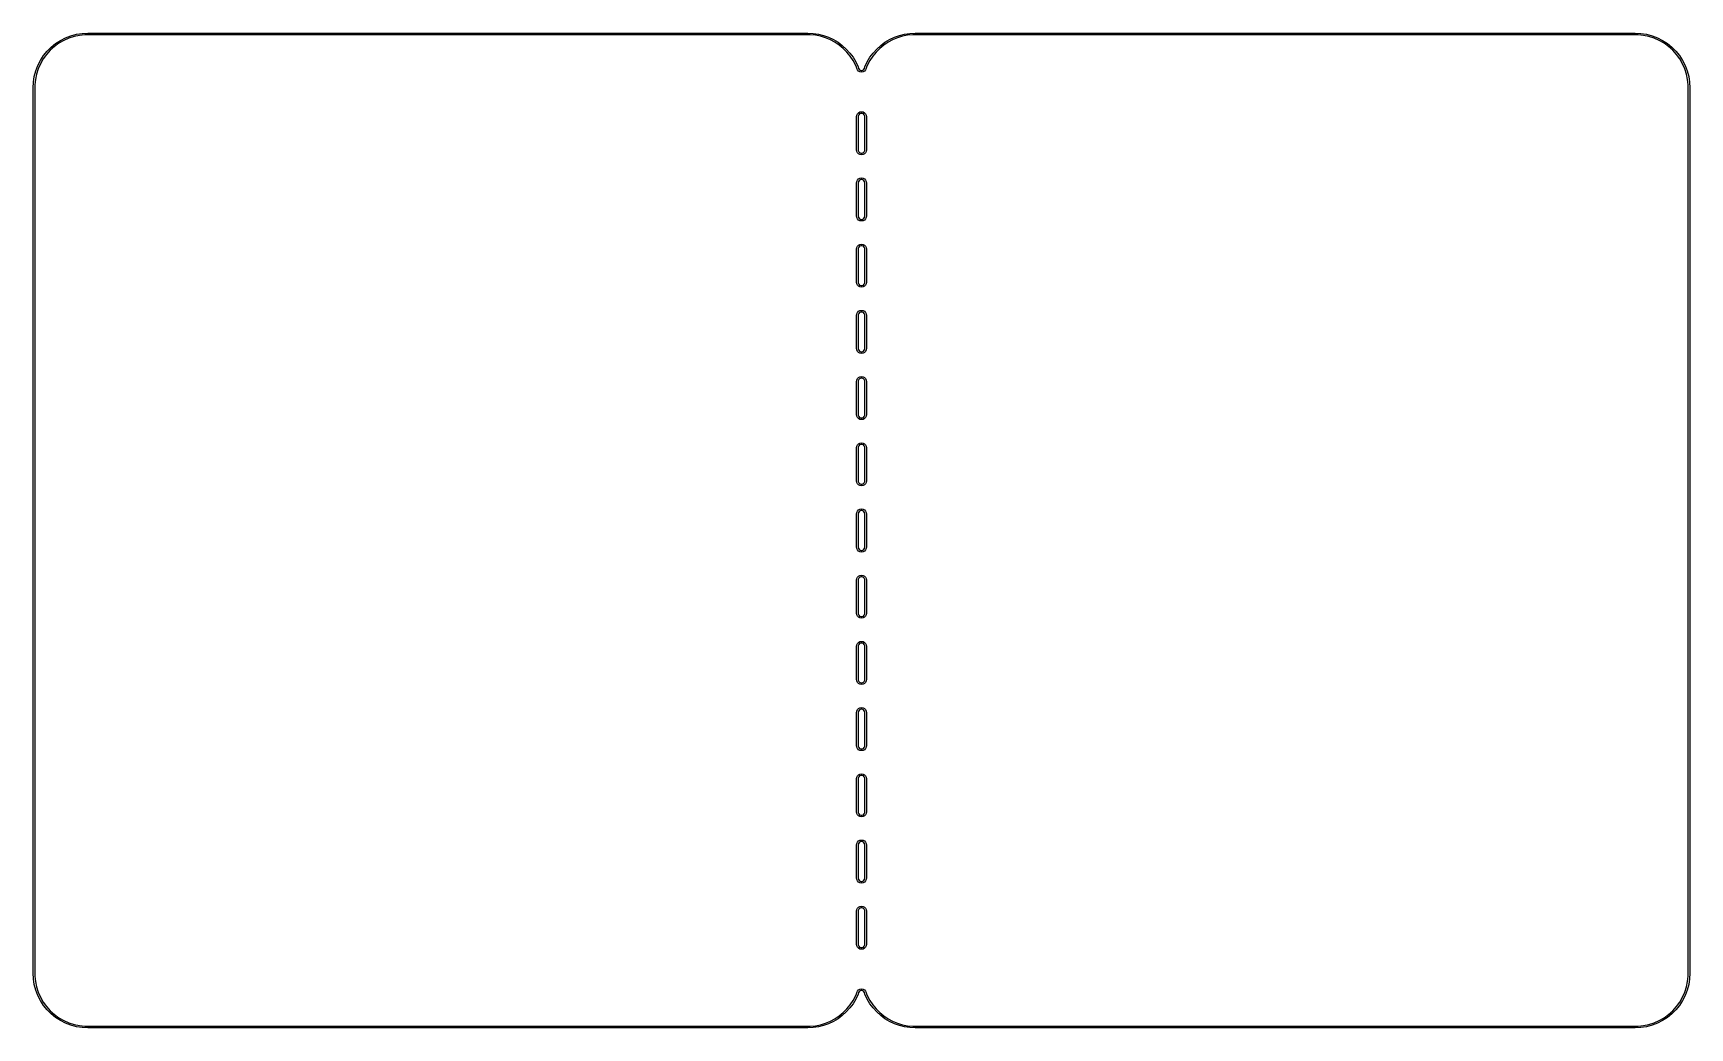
# Model space of a CAD drawing. Extents: x 2.6 to 6.54, y -4.27 to -1.91.
import ezdxf

# ---------------------------------------------------------------- set-up
doc = ezdxf.new("R2010")
doc.units = 0
doc.header["$MEASUREMENT"] = 0
doc.layers.add('BLACK', color=7, linetype='CONTINUOUS')

msp = doc.modelspace()

# ---------------------------------------------------------------- linework, layer by layer
at = {"layer": 'BLACK', "linetype": 'CONTINUOUS'}
for p, q in [((2.65001, -1.93229), (2.66142, -1.92489)), ((2.6691, -1.92499), (2.65767, -1.9316)), ((2.66142, -1.92489), (2.67353, -1.91871)), ((2.68117, -1.91962), (2.6691, -1.92499)), ((2.67353, -1.91871), (2.68623, -1.91384)), ((2.69373, -1.91554), (2.68117, -1.91962)), ((2.68623, -1.91384), (2.69937, -1.91032)), ((2.70664, -1.9128), (2.69373, -1.91554)), ((2.69937, -1.91032), (2.7128, -1.90819)), ((2.71978, -1.91142), (2.70664, -1.9128)), ((2.7128, -1.90819), (2.72638, -1.90748)), ((2.72638, -1.91142), (2.71978, -1.91142)), ((2.72638, -1.90748), (4.43898, -1.90748)), ((4.43898, -1.91142), (2.72638, -1.91142)), ((4.43898, -1.90748), (4.45169, -1.9081)), ((4.44515, -1.91142), (4.43898, -1.91142)), ((4.45745, -1.91263), (4.44515, -1.91142)), ((4.45169, -1.9081), (4.46428, -1.90997)), ((4.46957, -1.91503), (4.45745, -1.91263)), ((4.46428, -1.90997), (4.47663, -1.91305)), ((4.4814, -1.91861), (4.46957, -1.91503)), ((4.47663, -1.91305), (4.48861, -1.91734)), ((4.49282, -1.92333), (4.4814, -1.91861)), ((4.48861, -1.91734), (4.50012, -1.92277)), ((4.50372, -1.92915), (4.49282, -1.92333)), ((4.50012, -1.92277), (4.51104, -1.9293)), ((4.514, -1.936), (4.50372, -1.92915)), ((4.51104, -1.9293), (4.52127, -1.93687)), ((4.61258, -1.93687), (4.62281, -1.9293)), ((4.63014, -1.92915), (4.61986, -1.936)), ((4.62281, -1.9293), (4.63374, -1.92277)), ((4.64104, -1.92333), (4.63014, -1.92915)), ((4.63374, -1.92277), (4.64525, -1.91734)), ((4.65246, -1.91861), (4.64104, -1.92333)), ((4.64525, -1.91734), (4.65723, -1.91305)), ((4.66429, -1.91503), (4.65246, -1.91861)), ((4.65723, -1.91305), (4.66958, -1.90997)), ((4.67641, -1.91263), (4.66429, -1.91503)), ((4.66958, -1.90997), (4.68217, -1.9081)), ((4.6887, -1.91142), (4.67641, -1.91263)), ((4.68217, -1.9081), (4.69488, -1.90748)), ((4.69488, -1.91142), (4.6887, -1.91142)), ((4.69488, -1.90748), (6.40748, -1.90748)), ((6.40748, -1.91142), (4.69488, -1.91142)), ((6.40748, -1.90748), (6.42106, -1.90819)), ((6.41408, -1.91142), (6.40748, -1.91142)), ((6.42722, -1.9128), (6.41408, -1.91142)), ((6.42106, -1.90819), (6.43449, -1.91032)), ((6.44013, -1.91554), (6.42722, -1.9128)), ((6.43449, -1.91032), (6.44763, -1.91384)), ((6.45269, -1.91962), (6.44013, -1.91554)), ((6.44763, -1.91384), (6.46032, -1.91871)), ((6.46475, -1.92499), (6.45269, -1.91962)), ((6.46032, -1.91871), (6.47244, -1.92489)), ((6.47619, -1.9316), (6.46475, -1.92499)), ((6.47244, -1.92489), (6.48385, -1.93229)), ((2.61386, -1.97244), (2.62127, -1.96104)), ((2.62057, -1.96869), (2.61397, -1.98013)), ((2.62834, -1.95801), (2.62057, -1.96869)), ((2.62127, -1.96104), (2.62983, -1.95047)), ((2.63717, -1.94819), (2.62834, -1.95801)), ((2.62983, -1.95047), (2.63944, -1.94085)), ((2.64698, -1.93936), (2.63717, -1.94819)), ((2.63944, -1.94085), (2.65001, -1.93229)), ((2.65767, -1.9316), (2.64698, -1.93936)), ((4.52356, -1.94383), (4.514, -1.936)), ((4.52127, -1.93687), (4.53072, -1.94541)), ((4.53231, -1.95256), (4.52356, -1.94383)), ((4.53072, -1.94541), (4.53928, -1.95482)), ((4.54017, -1.96209), (4.53231, -1.95256)), ((4.53928, -1.95482), (4.54688, -1.96503)), ((4.54705, -1.97236), (4.54017, -1.96209)), ((4.54688, -1.96503), (4.55344, -1.97594)), ((4.58042, -1.97594), (4.58698, -1.96503)), ((4.59369, -1.96209), (4.58681, -1.97236)), ((4.58698, -1.96503), (4.59458, -1.95482)), ((4.60155, -1.95256), (4.59369, -1.96209)), ((4.59458, -1.95482), (4.60314, -1.94541)), ((4.6103, -1.94383), (4.60155, -1.95256)), ((4.60314, -1.94541), (4.61258, -1.93687)), ((4.61986, -1.936), (4.6103, -1.94383)), ((6.48687, -1.93936), (6.47619, -1.9316)), ((6.48385, -1.93229), (6.49441, -1.94085)), ((6.49669, -1.94819), (6.48687, -1.93936)), ((6.49441, -1.94085), (6.50403, -1.95047)), ((6.50552, -1.95801), (6.49669, -1.94819)), ((6.50403, -1.95047), (6.51259, -1.96104)), ((6.51328, -1.96869), (6.50552, -1.95801)), ((6.51259, -1.96104), (6.52, -1.97244)), ((6.51989, -1.98013), (6.51328, -1.96869)), ((2.5993, -2.01039), (2.60282, -1.99725)), ((2.60452, -2.00475), (2.60177, -2.01767)), ((2.60282, -1.99725), (2.60769, -1.98456)), ((2.6086, -1.99219), (2.60452, -2.00475)), ((2.60769, -1.98456), (2.61386, -1.97244)), ((2.61397, -1.98013), (2.6086, -1.99219)), ((4.55289, -1.98324), (4.54705, -1.97236)), ((4.55522, -1.98882), (4.55289, -1.98324)), ((4.55344, -1.97594), (4.5589, -1.98743)), ((4.5557, -1.99184), (4.55522, -1.98882)), ((4.55737, -1.99513), (4.5557, -1.99184)), ((4.55999, -1.99774), (4.55737, -1.99513)), ((4.5589, -1.98743), (4.55893, -1.98782)), ((4.55893, -1.98782), (4.55906, -1.98819)), ((4.55906, -1.98819), (4.55906, -1.98976)), ((4.55906, -1.98976), (4.56025, -1.99265)), ((4.56328, -1.99942), (4.55999, -1.99774)), ((4.56025, -1.99265), (4.56247, -1.99486)), ((4.56247, -1.99486), (4.56536, -1.99606)), ((4.56693, -2), (4.56328, -1.99942)), ((4.56536, -1.99606), (4.5685, -1.99606)), ((4.57058, -1.99942), (4.56693, -2)), ((4.5685, -1.99606), (4.57139, -1.99486)), ((4.57387, -1.99774), (4.57058, -1.99942)), ((4.57139, -1.99486), (4.5736, -1.99265)), ((4.5736, -1.99265), (4.5748, -1.98976)), ((4.57648, -1.99513), (4.57387, -1.99774)), ((4.5748, -1.98819), (4.57492, -1.98782)), ((4.5748, -1.98976), (4.5748, -1.98819)), ((4.57492, -1.98782), (4.57495, -1.98743)), ((4.57495, -1.98743), (4.58042, -1.97594)), ((4.57816, -1.99184), (4.57648, -1.99513)), ((4.57864, -1.98882), (4.57816, -1.99184)), ((4.58096, -1.98324), (4.57864, -1.98882)), ((4.58681, -1.97236), (4.58096, -1.98324)), ((6.52526, -1.99219), (6.51989, -1.98013)), ((6.52, -1.97244), (6.52617, -1.98456)), ((6.52934, -2.00475), (6.52526, -1.99219)), ((6.52617, -1.98456), (6.53104, -1.99725)), ((6.53208, -2.01767), (6.52934, -2.00475)), ((6.53104, -1.99725), (6.53456, -2.01039)), ((2.59646, -2.0374), (2.59717, -2.02382)), ((2.59646, -4.1437), (2.59646, -2.0374)), ((2.59717, -2.02382), (2.5993, -2.01039)), ((2.60177, -2.01767), (2.60039, -2.0308)), ((2.60039, -2.0308), (2.60039, -2.0374)), ((2.60039, -2.0374), (2.60039, -4.1437)), ((6.53346, -2.0308), (6.53208, -2.01767)), ((6.53346, -2.0374), (6.53346, -2.0308)), ((6.53346, -4.1437), (6.53346, -2.0374)), ((6.53456, -2.01039), (6.53669, -2.02382)), ((6.53669, -2.02382), (6.5374, -2.0374)), ((6.5374, -2.0374), (6.5374, -4.1437)), ((4.55512, -2.1063), (4.5557, -2.10265)), ((4.55512, -2.18504), (4.55512, -2.1063)), ((4.5557, -2.10265), (4.55737, -2.09936)), ((4.55737, -2.09936), (4.55999, -2.09674)), ((4.56025, -2.10184), (4.55906, -2.10473)), ((4.55906, -2.10473), (4.55906, -2.1063)), ((4.55906, -2.1063), (4.55906, -2.18504)), ((4.55999, -2.09674), (4.56328, -2.09507)), ((4.56247, -2.09962), (4.56025, -2.10184)), ((4.56536, -2.09843), (4.56247, -2.09962)), ((4.56328, -2.09507), (4.56693, -2.09449)), ((4.5685, -2.09843), (4.56536, -2.09843)), ((4.56693, -2.09449), (4.57058, -2.09507)), ((4.57139, -2.09962), (4.5685, -2.09843)), ((4.57058, -2.09507), (4.57387, -2.09674)), ((4.5736, -2.10184), (4.57139, -2.09962)), ((4.5748, -2.10473), (4.5736, -2.10184)), ((4.57387, -2.09674), (4.57648, -2.09936)), ((4.5748, -2.1063), (4.5748, -2.10473)), ((4.5748, -2.18504), (4.5748, -2.1063)), ((4.57648, -2.09936), (4.57816, -2.10265)), ((4.57816, -2.10265), (4.57874, -2.1063)), ((4.57874, -2.1063), (4.57874, -2.18504)), ((4.5557, -2.18869), (4.55512, -2.18504)), ((4.55737, -2.19198), (4.5557, -2.18869)), ((4.55999, -2.19459), (4.55737, -2.19198)), ((4.55906, -2.18504), (4.55906, -2.18661)), ((4.55906, -2.18661), (4.56025, -2.1895)), ((4.56328, -2.19627), (4.55999, -2.19459)), ((4.56025, -2.1895), (4.56247, -2.19171)), ((4.56247, -2.19171), (4.56536, -2.19291)), ((4.56693, -2.19685), (4.56328, -2.19627)), ((4.56536, -2.19291), (4.5685, -2.19291)), ((4.57058, -2.19627), (4.56693, -2.19685)), ((4.5685, -2.19291), (4.57139, -2.19171)), ((4.57387, -2.19459), (4.57058, -2.19627)), ((4.57139, -2.19171), (4.5736, -2.1895)), ((4.5736, -2.1895), (4.5748, -2.18661)), ((4.57648, -2.19198), (4.57387, -2.19459)), ((4.5748, -2.18661), (4.5748, -2.18504)), ((4.57816, -2.18869), (4.57648, -2.19198)), ((4.57874, -2.18504), (4.57816, -2.18869)), ((4.55512, -2.26378), (4.5557, -2.26013)), ((4.55512, -2.34252), (4.55512, -2.26378)), ((4.5557, -2.26013), (4.55737, -2.25684)), ((4.55737, -2.25684), (4.55999, -2.25422)), ((4.56025, -2.25932), (4.55906, -2.26221)), ((4.55906, -2.26221), (4.55906, -2.26378)), ((4.55906, -2.26378), (4.55906, -2.34252)), ((4.55999, -2.25422), (4.56328, -2.25255)), ((4.56247, -2.2571), (4.56025, -2.25932)), ((4.56536, -2.25591), (4.56247, -2.2571)), ((4.56328, -2.25255), (4.56693, -2.25197)), ((4.5685, -2.25591), (4.56536, -2.25591)), ((4.56693, -2.25197), (4.57058, -2.25255)), ((4.57139, -2.2571), (4.5685, -2.25591)), ((4.57058, -2.25255), (4.57387, -2.25422)), ((4.5736, -2.25932), (4.57139, -2.2571)), ((4.5748, -2.26221), (4.5736, -2.25932)), ((4.57387, -2.25422), (4.57648, -2.25684)), ((4.5748, -2.26378), (4.5748, -2.26221)), ((4.5748, -2.34252), (4.5748, -2.26378)), ((4.57648, -2.25684), (4.57816, -2.26013)), ((4.57816, -2.26013), (4.57874, -2.26378)), ((4.57874, -2.26378), (4.57874, -2.34252)), ((4.5557, -2.34617), (4.55512, -2.34252)), ((4.55737, -2.34946), (4.5557, -2.34617)), ((4.55999, -2.35208), (4.55737, -2.34946)), ((4.55906, -2.34252), (4.55906, -2.34409)), ((4.55906, -2.34409), (4.56025, -2.34698)), ((4.56328, -2.35375), (4.55999, -2.35208)), ((4.56025, -2.34698), (4.56247, -2.34919)), ((4.56247, -2.34919), (4.56536, -2.35039)), ((4.56693, -2.35433), (4.56328, -2.35375)), ((4.56536, -2.35039), (4.5685, -2.35039)), ((4.57058, -2.35375), (4.56693, -2.35433)), ((4.5685, -2.35039), (4.57139, -2.34919)), ((4.57387, -2.35208), (4.57058, -2.35375)), ((4.57139, -2.34919), (4.5736, -2.34698)), ((4.5736, -2.34698), (4.5748, -2.34409)), ((4.57648, -2.34946), (4.57387, -2.35208)), ((4.5748, -2.34409), (4.5748, -2.34252)), ((4.57816, -2.34617), (4.57648, -2.34946)), ((4.57874, -2.34252), (4.57816, -2.34617)), ((4.55512, -2.42126), (4.5557, -2.41761)), ((4.55512, -2.5), (4.55512, -2.42126)), ((4.5557, -2.41761), (4.55737, -2.41432)), ((4.55737, -2.41432), (4.55999, -2.4117)), ((4.56025, -2.4168), (4.55906, -2.41969)), ((4.55906, -2.41969), (4.55906, -2.42126)), ((4.55906, -2.42126), (4.55906, -2.5)), ((4.55999, -2.4117), (4.56328, -2.41003)), ((4.56247, -2.41458), (4.56025, -2.4168)), ((4.56536, -2.41339), (4.56247, -2.41458)), ((4.56328, -2.41003), (4.56693, -2.40945)), ((4.5685, -2.41339), (4.56536, -2.41339)), ((4.56693, -2.40945), (4.57058, -2.41003)), ((4.57139, -2.41458), (4.5685, -2.41339)), ((4.57058, -2.41003), (4.57387, -2.4117)), ((4.5736, -2.4168), (4.57139, -2.41458)), ((4.5748, -2.41969), (4.5736, -2.4168)), ((4.57387, -2.4117), (4.57648, -2.41432)), ((4.5748, -2.42126), (4.5748, -2.41969)), ((4.5748, -2.5), (4.5748, -2.42126)), ((4.57648, -2.41432), (4.57816, -2.41761)), ((4.57816, -2.41761), (4.57874, -2.42126)), ((4.57874, -2.42126), (4.57874, -2.5)), ((4.5557, -2.50365), (4.55512, -2.5)), ((4.55737, -2.50694), (4.5557, -2.50365)), ((4.55999, -2.50956), (4.55737, -2.50694)), ((4.55906, -2.5), (4.55906, -2.50157)), ((4.55906, -2.50157), (4.56025, -2.50446)), ((4.56328, -2.51123), (4.55999, -2.50956)), ((4.56025, -2.50446), (4.56247, -2.50668)), ((4.56247, -2.50668), (4.56536, -2.50787)), ((4.56693, -2.51181), (4.56328, -2.51123)), ((4.56536, -2.50787), (4.5685, -2.50787)), ((4.57058, -2.51123), (4.56693, -2.51181)), ((4.5685, -2.50787), (4.57139, -2.50668)), ((4.57387, -2.50956), (4.57058, -2.51123)), ((4.57139, -2.50668), (4.5736, -2.50446)), ((4.5736, -2.50446), (4.5748, -2.50157)), ((4.57648, -2.50694), (4.57387, -2.50956)), ((4.5748, -2.50157), (4.5748, -2.5)), ((4.57816, -2.50365), (4.57648, -2.50694)), ((4.57874, -2.5), (4.57816, -2.50365)), ((4.55512, -2.57874), (4.5557, -2.57509)), ((4.55512, -2.65748), (4.55512, -2.57874)), ((4.5557, -2.57509), (4.55737, -2.5718)), ((4.55737, -2.5718), (4.55999, -2.56918)), ((4.56025, -2.57428), (4.55906, -2.57717)), ((4.55906, -2.57717), (4.55906, -2.57874)), ((4.55906, -2.57874), (4.55906, -2.65748)), ((4.55999, -2.56918), (4.56328, -2.56751)), ((4.56247, -2.57206), (4.56025, -2.57428)), ((4.56536, -2.57087), (4.56247, -2.57206)), ((4.56328, -2.56751), (4.56693, -2.56693)), ((4.5685, -2.57087), (4.56536, -2.57087)), ((4.56693, -2.56693), (4.57058, -2.56751)), ((4.57139, -2.57206), (4.5685, -2.57087)), ((4.57058, -2.56751), (4.57387, -2.56918)), ((4.5736, -2.57428), (4.57139, -2.57206)), ((4.5748, -2.57717), (4.5736, -2.57428)), ((4.57387, -2.56918), (4.57648, -2.5718)), ((4.5748, -2.57874), (4.5748, -2.57717)), ((4.5748, -2.65748), (4.5748, -2.57874)), ((4.57648, -2.5718), (4.57816, -2.57509)), ((4.57816, -2.57509), (4.57874, -2.57874)), ((4.57874, -2.57874), (4.57874, -2.65748)), ((4.5557, -2.66113), (4.55512, -2.65748)), ((4.55737, -2.66442), (4.5557, -2.66113)), ((4.55999, -2.66704), (4.55737, -2.66442)), ((4.55906, -2.65748), (4.55906, -2.65905)), ((4.55906, -2.65905), (4.56025, -2.66194)), ((4.56328, -2.66871), (4.55999, -2.66704)), ((4.56025, -2.66194), (4.56247, -2.66416)), ((4.56247, -2.66416), (4.56536, -2.66535)), ((4.56693, -2.66929), (4.56328, -2.66871)), ((4.56536, -2.66535), (4.5685, -2.66535)), ((4.57058, -2.66871), (4.56693, -2.66929)), ((4.5685, -2.66535), (4.57139, -2.66416)), ((4.57387, -2.66704), (4.57058, -2.66871)), ((4.57139, -2.66416), (4.5736, -2.66194)), ((4.5736, -2.66194), (4.5748, -2.65905)), ((4.57648, -2.66442), (4.57387, -2.66704)), ((4.5748, -2.65905), (4.5748, -2.65748)), ((4.57816, -2.66113), (4.57648, -2.66442)), ((4.57874, -2.65748), (4.57816, -2.66113)), ((4.55512, -2.73622), (4.5557, -2.73257)), ((4.55512, -2.81496), (4.55512, -2.73622)), ((4.5557, -2.73257), (4.55737, -2.72928)), ((4.55737, -2.72928), (4.55999, -2.72667)), ((4.56025, -2.73176), (4.55906, -2.73465)), ((4.55906, -2.73465), (4.55906, -2.73622)), ((4.55906, -2.73622), (4.55906, -2.81496)), ((4.55999, -2.72667), (4.56328, -2.72499)), ((4.56247, -2.72955), (4.56025, -2.73176)), ((4.56536, -2.72835), (4.56247, -2.72955)), ((4.56328, -2.72499), (4.56693, -2.72441)), ((4.5685, -2.72835), (4.56536, -2.72835)), ((4.56693, -2.72441), (4.57058, -2.72499)), ((4.57139, -2.72955), (4.5685, -2.72835)), ((4.57058, -2.72499), (4.57387, -2.72667)), ((4.5736, -2.73176), (4.57139, -2.72955)), ((4.5748, -2.73465), (4.5736, -2.73176)), ((4.57387, -2.72667), (4.57648, -2.72928)), ((4.5748, -2.73622), (4.5748, -2.73465)), ((4.5748, -2.81496), (4.5748, -2.73622)), ((4.57648, -2.72928), (4.57816, -2.73257)), ((4.57816, -2.73257), (4.57874, -2.73622)), ((4.57874, -2.73622), (4.57874, -2.81496)), ((4.5557, -2.81861), (4.55512, -2.81496)), ((4.55737, -2.8219), (4.5557, -2.81861)), ((4.55999, -2.82452), (4.55737, -2.8219)), ((4.55906, -2.81496), (4.55906, -2.81653)), ((4.55906, -2.81653), (4.56025, -2.81942)), ((4.56328, -2.82619), (4.55999, -2.82452)), ((4.56025, -2.81942), (4.56247, -2.82164)), ((4.56247, -2.82164), (4.56536, -2.82283)), ((4.56693, -2.82677), (4.56328, -2.82619)), ((4.56536, -2.82283), (4.5685, -2.82283)), ((4.57058, -2.82619), (4.56693, -2.82677)), ((4.5685, -2.82283), (4.57139, -2.82164)), ((4.57387, -2.82452), (4.57058, -2.82619)), ((4.57139, -2.82164), (4.5736, -2.81942)), ((4.5736, -2.81942), (4.5748, -2.81653)), ((4.57648, -2.8219), (4.57387, -2.82452)), ((4.5748, -2.81653), (4.5748, -2.81496)), ((4.57816, -2.81861), (4.57648, -2.8219)), ((4.57874, -2.81496), (4.57816, -2.81861)), ((4.55512, -2.8937), (4.5557, -2.89005)), ((4.55512, -2.97244), (4.55512, -2.8937)), ((4.5557, -2.89005), (4.55737, -2.88676)), ((4.55737, -2.88676), (4.55999, -2.88415)), ((4.56025, -2.88924), (4.55906, -2.89213)), ((4.55906, -2.89213), (4.55906, -2.8937)), ((4.55906, -2.8937), (4.55906, -2.97244)), ((4.55999, -2.88415), (4.56328, -2.88247)), ((4.56247, -2.88703), (4.56025, -2.88924)), ((4.56536, -2.88583), (4.56247, -2.88703)), ((4.56328, -2.88247), (4.56693, -2.88189)), ((4.5685, -2.88583), (4.56536, -2.88583)), ((4.56693, -2.88189), (4.57058, -2.88247)), ((4.57139, -2.88703), (4.5685, -2.88583)), ((4.57058, -2.88247), (4.57387, -2.88415)), ((4.5736, -2.88924), (4.57139, -2.88703)), ((4.5748, -2.89213), (4.5736, -2.88924)), ((4.57387, -2.88415), (4.57648, -2.88676)), ((4.5748, -2.8937), (4.5748, -2.89213)), ((4.5748, -2.97244), (4.5748, -2.8937)), ((4.57648, -2.88676), (4.57816, -2.89005)), ((4.57816, -2.89005), (4.57874, -2.8937)), ((4.57874, -2.8937), (4.57874, -2.97244)), ((4.5557, -2.97609), (4.55512, -2.97244)), ((4.55737, -2.97938), (4.5557, -2.97609)), ((4.55999, -2.982), (4.55737, -2.97938)), ((4.55906, -2.97244), (4.55906, -2.97401)), ((4.55906, -2.97401), (4.56025, -2.9769)), ((4.56328, -2.98367), (4.55999, -2.982)), ((4.56025, -2.9769), (4.56247, -2.97912)), ((4.56247, -2.97912), (4.56536, -2.98031)), ((4.56693, -2.98425), (4.56328, -2.98367)), ((4.56536, -2.98031), (4.5685, -2.98031)), ((4.57058, -2.98367), (4.56693, -2.98425)), ((4.5685, -2.98031), (4.57139, -2.97912)), ((4.57387, -2.982), (4.57058, -2.98367)), ((4.57139, -2.97912), (4.5736, -2.9769)), ((4.5736, -2.9769), (4.5748, -2.97401)), ((4.57648, -2.97938), (4.57387, -2.982)), ((4.5748, -2.97401), (4.5748, -2.97244)), ((4.57816, -2.97609), (4.57648, -2.97938)), ((4.57874, -2.97244), (4.57816, -2.97609)), ((4.55512, -3.05118), (4.5557, -3.04753)), ((4.55512, -3.12992), (4.55512, -3.05118)), ((4.5557, -3.04753), (4.55737, -3.04424)), ((4.55737, -3.04424), (4.55999, -3.04163)), ((4.56025, -3.04672), (4.55906, -3.04961)), ((4.55906, -3.04961), (4.55906, -3.05118)), ((4.55906, -3.05118), (4.55906, -3.12992)), ((4.55999, -3.04163), (4.56328, -3.03995)), ((4.56247, -3.04451), (4.56025, -3.04672)), ((4.56536, -3.04331), (4.56247, -3.04451)), ((4.56328, -3.03995), (4.56693, -3.03937)), ((4.5685, -3.04331), (4.56536, -3.04331)), ((4.56693, -3.03937), (4.57058, -3.03995)), ((4.57139, -3.04451), (4.5685, -3.04331)), ((4.57058, -3.03995), (4.57387, -3.04163)), ((4.5736, -3.04672), (4.57139, -3.04451)), ((4.5748, -3.04961), (4.5736, -3.04672)), ((4.57387, -3.04163), (4.57648, -3.04424)), ((4.5748, -3.05118), (4.5748, -3.04961)), ((4.5748, -3.12992), (4.5748, -3.05118)), ((4.57648, -3.04424), (4.57816, -3.04753)), ((4.57816, -3.04753), (4.57874, -3.05118)), ((4.57874, -3.05118), (4.57874, -3.12992)), ((4.5557, -3.13357), (4.55512, -3.12992)), ((4.55737, -3.13686), (4.5557, -3.13357)), ((4.55999, -3.13948), (4.55737, -3.13686)), ((4.55906, -3.12992), (4.55906, -3.13149)), ((4.55906, -3.13149), (4.56025, -3.13438)), ((4.56328, -3.14115), (4.55999, -3.13948)), ((4.56025, -3.13438), (4.56247, -3.1366)), ((4.56247, -3.1366), (4.56536, -3.1378)), ((4.56693, -3.14173), (4.56328, -3.14115)), ((4.56536, -3.1378), (4.5685, -3.1378)), ((4.57058, -3.14115), (4.56693, -3.14173)), ((4.5685, -3.1378), (4.57139, -3.1366)), ((4.57387, -3.13948), (4.57058, -3.14115)), ((4.57139, -3.1366), (4.5736, -3.13438)), ((4.5736, -3.13438), (4.5748, -3.13149)), ((4.57648, -3.13686), (4.57387, -3.13948)), ((4.5748, -3.13149), (4.5748, -3.12992)), ((4.57816, -3.13357), (4.57648, -3.13686)), ((4.57874, -3.12992), (4.57816, -3.13357)), ((4.55512, -3.20866), (4.5557, -3.20501)), ((4.55512, -3.2874), (4.55512, -3.20866)), ((4.5557, -3.20501), (4.55737, -3.20172)), ((4.55737, -3.20172), (4.55999, -3.19911)), ((4.56025, -3.2042), (4.55906, -3.2071)), ((4.55906, -3.2071), (4.55906, -3.20866)), ((4.55906, -3.20866), (4.55906, -3.2874)), ((4.55999, -3.19911), (4.56328, -3.19743)), ((4.56247, -3.20199), (4.56025, -3.2042)), ((4.56536, -3.20079), (4.56247, -3.20199)), ((4.56328, -3.19743), (4.56693, -3.19685)), ((4.5685, -3.20079), (4.56536, -3.20079)), ((4.56693, -3.19685), (4.57058, -3.19743)), ((4.57139, -3.20199), (4.5685, -3.20079)), ((4.57058, -3.19743), (4.57387, -3.19911)), ((4.5736, -3.2042), (4.57139, -3.20199)), ((4.5748, -3.2071), (4.5736, -3.2042)), ((4.57387, -3.19911), (4.57648, -3.20172)), ((4.5748, -3.20866), (4.5748, -3.2071)), ((4.5748, -3.2874), (4.5748, -3.20866)), ((4.57648, -3.20172), (4.57816, -3.20501)), ((4.57816, -3.20501), (4.57874, -3.20866)), ((4.57874, -3.20866), (4.57874, -3.2874)), ((4.5557, -3.29105), (4.55512, -3.2874)), ((4.55737, -3.29434), (4.5557, -3.29105)), ((4.55999, -3.29696), (4.55737, -3.29434)), ((4.55906, -3.2874), (4.55906, -3.28897)), ((4.55906, -3.28897), (4.56025, -3.29186)), ((4.56328, -3.29863), (4.55999, -3.29696)), ((4.56025, -3.29186), (4.56247, -3.29408)), ((4.56247, -3.29408), (4.56536, -3.29528)), ((4.56693, -3.29921), (4.56328, -3.29863)), ((4.56536, -3.29528), (4.5685, -3.29528)), ((4.57058, -3.29863), (4.56693, -3.29921)), ((4.5685, -3.29528), (4.57139, -3.29408)), ((4.57387, -3.29696), (4.57058, -3.29863)), ((4.57139, -3.29408), (4.5736, -3.29186)), ((4.5736, -3.29186), (4.5748, -3.28897)), ((4.57648, -3.29434), (4.57387, -3.29696)), ((4.5748, -3.28897), (4.5748, -3.2874)), ((4.57816, -3.29105), (4.57648, -3.29434)), ((4.57874, -3.2874), (4.57816, -3.29105)), ((4.55512, -3.36614), (4.5557, -3.36249)), ((4.55512, -3.44488), (4.55512, -3.36614)), ((4.5557, -3.36249), (4.55737, -3.3592)), ((4.55737, -3.3592), (4.55999, -3.35659)), ((4.56025, -3.36168), (4.55906, -3.36458)), ((4.55906, -3.36458), (4.55906, -3.36614)), ((4.55906, -3.36614), (4.55906, -3.44488)), ((4.55999, -3.35659), (4.56328, -3.35491)), ((4.56247, -3.35947), (4.56025, -3.36168)), ((4.56536, -3.35827), (4.56247, -3.35947)), ((4.56328, -3.35491), (4.56693, -3.35433)), ((4.5685, -3.35827), (4.56536, -3.35827)), ((4.56693, -3.35433), (4.57058, -3.35491)), ((4.57139, -3.35947), (4.5685, -3.35827)), ((4.57058, -3.35491), (4.57387, -3.35659)), ((4.5736, -3.36168), (4.57139, -3.35947)), ((4.5748, -3.36458), (4.5736, -3.36168)), ((4.57387, -3.35659), (4.57648, -3.3592)), ((4.5748, -3.36614), (4.5748, -3.36458)), ((4.5748, -3.44488), (4.5748, -3.36614)), ((4.57648, -3.3592), (4.57816, -3.36249)), ((4.57816, -3.36249), (4.57874, -3.36614)), ((4.57874, -3.36614), (4.57874, -3.44488)), ((4.5557, -3.44853), (4.55512, -3.44488)), ((4.55737, -3.45182), (4.5557, -3.44853)), ((4.55999, -3.45444), (4.55737, -3.45182)), ((4.55906, -3.44488), (4.55906, -3.44645)), ((4.55906, -3.44645), (4.56025, -3.44934)), ((4.56328, -3.45611), (4.55999, -3.45444)), ((4.56025, -3.44934), (4.56247, -3.45156)), ((4.56247, -3.45156), (4.56536, -3.45276)), ((4.56693, -3.45669), (4.56328, -3.45611)), ((4.56536, -3.45276), (4.5685, -3.45276)), ((4.57058, -3.45611), (4.56693, -3.45669)), ((4.5685, -3.45276), (4.57139, -3.45156)), ((4.57387, -3.45444), (4.57058, -3.45611)), ((4.57139, -3.45156), (4.5736, -3.44934)), ((4.5736, -3.44934), (4.5748, -3.44645)), ((4.57648, -3.45182), (4.57387, -3.45444)), ((4.5748, -3.44645), (4.5748, -3.44488)), ((4.57816, -3.44853), (4.57648, -3.45182)), ((4.57874, -3.44488), (4.57816, -3.44853)), ((4.55512, -3.52362), (4.5557, -3.51997)), ((4.55512, -3.60236), (4.55512, -3.52362)), ((4.5557, -3.51997), (4.55737, -3.51668)), ((4.55737, -3.51668), (4.55999, -3.51407)), ((4.56025, -3.51916), (4.55906, -3.52206)), ((4.55906, -3.52206), (4.55906, -3.52362)), ((4.55906, -3.52362), (4.55906, -3.60236)), ((4.55999, -3.51407), (4.56328, -3.51239)), ((4.56247, -3.51695), (4.56025, -3.51916)), ((4.56536, -3.51575), (4.56247, -3.51695)), ((4.56328, -3.51239), (4.56693, -3.51181)), ((4.5685, -3.51575), (4.56536, -3.51575)), ((4.56693, -3.51181), (4.57058, -3.51239)), ((4.57139, -3.51695), (4.5685, -3.51575)), ((4.57058, -3.51239), (4.57387, -3.51407)), ((4.5736, -3.51916), (4.57139, -3.51695)), ((4.5748, -3.52206), (4.5736, -3.51916)), ((4.57387, -3.51407), (4.57648, -3.51668)), ((4.5748, -3.52362), (4.5748, -3.52206)), ((4.5748, -3.60236), (4.5748, -3.52362)), ((4.57648, -3.51668), (4.57816, -3.51997)), ((4.57816, -3.51997), (4.57874, -3.52362)), ((4.57874, -3.52362), (4.57874, -3.60236)), ((4.5557, -3.60601), (4.55512, -3.60236)), ((4.55737, -3.6093), (4.5557, -3.60601)), ((4.55999, -3.61192), (4.55737, -3.6093)), ((4.55906, -3.60236), (4.55906, -3.60393)), ((4.55906, -3.60393), (4.56025, -3.60682)), ((4.56328, -3.6136), (4.55999, -3.61192)), ((4.56025, -3.60682), (4.56247, -3.60904)), ((4.56247, -3.60904), (4.56536, -3.61024)), ((4.56693, -3.61417), (4.56328, -3.6136)), ((4.56536, -3.61024), (4.5685, -3.61024)), ((4.57058, -3.6136), (4.56693, -3.61417)), ((4.5685, -3.61024), (4.57139, -3.60904)), ((4.57387, -3.61192), (4.57058, -3.6136)), ((4.57139, -3.60904), (4.5736, -3.60682)), ((4.5736, -3.60682), (4.5748, -3.60393)), ((4.57648, -3.6093), (4.57387, -3.61192)), ((4.5748, -3.60393), (4.5748, -3.60236)), ((4.57816, -3.60601), (4.57648, -3.6093)), ((4.57874, -3.60236), (4.57816, -3.60601)), ((4.55512, -3.6811), (4.5557, -3.67745)), ((4.55512, -3.75984), (4.55512, -3.6811)), ((4.5557, -3.67745), (4.55737, -3.67416)), ((4.55737, -3.67416), (4.55999, -3.67155)), ((4.56025, -3.67664), (4.55906, -3.67954)), ((4.55906, -3.67954), (4.55906, -3.6811)), ((4.55906, -3.6811), (4.55906, -3.75984)), ((4.55999, -3.67155), (4.56328, -3.66987)), ((4.56247, -3.67443), (4.56025, -3.67664)), ((4.56536, -3.67323), (4.56247, -3.67443)), ((4.56328, -3.66987), (4.56693, -3.66929)), ((4.5685, -3.67323), (4.56536, -3.67323)), ((4.56693, -3.66929), (4.57058, -3.66987)), ((4.57139, -3.67443), (4.5685, -3.67323)), ((4.57058, -3.66987), (4.57387, -3.67155)), ((4.5736, -3.67664), (4.57139, -3.67443)), ((4.5748, -3.67954), (4.5736, -3.67664)), ((4.57387, -3.67155), (4.57648, -3.67416)), ((4.5748, -3.6811), (4.5748, -3.67954)), ((4.5748, -3.75984), (4.5748, -3.6811)), ((4.57648, -3.67416), (4.57816, -3.67745)), ((4.57816, -3.67745), (4.57874, -3.6811)), ((4.57874, -3.6811), (4.57874, -3.75984)), ((4.5557, -3.76349), (4.55512, -3.75984)), ((4.55737, -3.76678), (4.5557, -3.76349)), ((4.55999, -3.7694), (4.55737, -3.76678)), ((4.55906, -3.75984), (4.55906, -3.76141)), ((4.55906, -3.76141), (4.56025, -3.7643)), ((4.56328, -3.77108), (4.55999, -3.7694)), ((4.56025, -3.7643), (4.56247, -3.76652)), ((4.56247, -3.76652), (4.56536, -3.76772)), ((4.56693, -3.77165), (4.56328, -3.77108)), ((4.56536, -3.76772), (4.5685, -3.76772)), ((4.57058, -3.77108), (4.56693, -3.77165)), ((4.5685, -3.76772), (4.57139, -3.76652)), ((4.57387, -3.7694), (4.57058, -3.77108)), ((4.57139, -3.76652), (4.5736, -3.7643)), ((4.5736, -3.7643), (4.5748, -3.76141)), ((4.57648, -3.76678), (4.57387, -3.7694)), ((4.5748, -3.76141), (4.5748, -3.75984)), ((4.57816, -3.76349), (4.57648, -3.76678)), ((4.57874, -3.75984), (4.57816, -3.76349)), ((4.55512, -3.83858), (4.5557, -3.83493)), ((4.55512, -3.91732), (4.55512, -3.83858)), ((4.5557, -3.83493), (4.55737, -3.83164)), ((4.55737, -3.83164), (4.55999, -3.82903)), ((4.56025, -3.83412), (4.55906, -3.83702)), ((4.55906, -3.83702), (4.55906, -3.83858)), ((4.55906, -3.83858), (4.55906, -3.91732)), ((4.55999, -3.82903), (4.56328, -3.82735)), ((4.56247, -3.83191), (4.56025, -3.83412)), ((4.56536, -3.83071), (4.56247, -3.83191)), ((4.56328, -3.82735), (4.56693, -3.82677)), ((4.5685, -3.83071), (4.56536, -3.83071)), ((4.56693, -3.82677), (4.57058, -3.82735)), ((4.57139, -3.83191), (4.5685, -3.83071)), ((4.57058, -3.82735), (4.57387, -3.82903)), ((4.5736, -3.83412), (4.57139, -3.83191)), ((4.5748, -3.83702), (4.5736, -3.83412)), ((4.57387, -3.82903), (4.57648, -3.83164)), ((4.5748, -3.83858), (4.5748, -3.83702)), ((4.5748, -3.91732), (4.5748, -3.83858)), ((4.57648, -3.83164), (4.57816, -3.83493)), ((4.57816, -3.83493), (4.57874, -3.83858)), ((4.57874, -3.83858), (4.57874, -3.91732)), ((4.5557, -3.92097), (4.55512, -3.91732)), ((4.55737, -3.92427), (4.5557, -3.92097)), ((4.55999, -3.92688), (4.55737, -3.92427)), ((4.55906, -3.91732), (4.55906, -3.91889)), ((4.55906, -3.91889), (4.56025, -3.92178)), ((4.56328, -3.92856), (4.55999, -3.92688)), ((4.56025, -3.92178), (4.56247, -3.924)), ((4.56247, -3.924), (4.56536, -3.9252)), ((4.56693, -3.92913), (4.56328, -3.92856)), ((4.56536, -3.9252), (4.5685, -3.9252)), ((4.57058, -3.92856), (4.56693, -3.92913)), ((4.5685, -3.9252), (4.57139, -3.924)), ((4.57387, -3.92688), (4.57058, -3.92856)), ((4.57139, -3.924), (4.5736, -3.92178)), ((4.5736, -3.92178), (4.5748, -3.91889)), ((4.57648, -3.92427), (4.57387, -3.92688)), ((4.5748, -3.91889), (4.5748, -3.91732)), ((4.57816, -3.92097), (4.57648, -3.92427)), ((4.57874, -3.91732), (4.57816, -3.92097)), ((4.55512, -3.99606), (4.5557, -3.99241)), ((4.55512, -4.0748), (4.55512, -3.99606)), ((4.5557, -3.99241), (4.55737, -3.98912)), ((4.55737, -3.98912), (4.55999, -3.98651)), ((4.56025, -3.9916), (4.55906, -3.9945)), ((4.55906, -3.9945), (4.55906, -3.99606)), ((4.55906, -3.99606), (4.55906, -4.0748)), ((4.55999, -3.98651), (4.56328, -3.98483)), ((4.56247, -3.98939), (4.56025, -3.9916)), ((4.56536, -3.98819), (4.56247, -3.98939)), ((4.56328, -3.98483), (4.56693, -3.98425)), ((4.5685, -3.98819), (4.56536, -3.98819)), ((4.56693, -3.98425), (4.57058, -3.98483)), ((4.57139, -3.98939), (4.5685, -3.98819)), ((4.57058, -3.98483), (4.57387, -3.98651)), ((4.5736, -3.9916), (4.57139, -3.98939)), ((4.5748, -3.9945), (4.5736, -3.9916)), ((4.57387, -3.98651), (4.57648, -3.98912)), ((4.5748, -3.99606), (4.5748, -3.9945)), ((4.5748, -4.0748), (4.5748, -3.99606)), ((4.57648, -3.98912), (4.57816, -3.99241)), ((4.57816, -3.99241), (4.57874, -3.99606)), ((4.57874, -3.99606), (4.57874, -4.0748)), ((4.5557, -4.07845), (4.55512, -4.0748)), ((4.55737, -4.08175), (4.5557, -4.07845)), ((4.55999, -4.08436), (4.55737, -4.08175)), ((4.55906, -4.0748), (4.55906, -4.07637)), ((4.55906, -4.07637), (4.56025, -4.07926)), ((4.56328, -4.08604), (4.55999, -4.08436)), ((4.56025, -4.07926), (4.56247, -4.08148)), ((4.56247, -4.08148), (4.56536, -4.08268)), ((4.56693, -4.08661), (4.56328, -4.08604)), ((4.56536, -4.08268), (4.5685, -4.08268)), ((4.57058, -4.08604), (4.56693, -4.08661)), ((4.5685, -4.08268), (4.57139, -4.08148)), ((4.57387, -4.08436), (4.57058, -4.08604)), ((4.57139, -4.08148), (4.5736, -4.07926)), ((4.5736, -4.07926), (4.5748, -4.07637)), ((4.57648, -4.08175), (4.57387, -4.08436)), ((4.5748, -4.07637), (4.5748, -4.0748)), ((4.57816, -4.07845), (4.57648, -4.08175)), ((4.57874, -4.0748), (4.57816, -4.07845)), ((2.59717, -4.15728), (2.59646, -4.1437)), ((2.5993, -4.17071), (2.59717, -4.15728)), ((2.60282, -4.18385), (2.5993, -4.17071)), ((2.60039, -4.1437), (2.60039, -4.1503)), ((2.60039, -4.1503), (2.60177, -4.16344)), ((2.60177, -4.16344), (2.60452, -4.17635)), ((2.60452, -4.17635), (2.6086, -4.18891)), ((6.52526, -4.18891), (6.52934, -4.17635)), ((6.52934, -4.17635), (6.53208, -4.16344)), ((6.53456, -4.17071), (6.53104, -4.18385)), ((6.53208, -4.16344), (6.53346, -4.1503)), ((6.53346, -4.1503), (6.53346, -4.1437)), ((6.53669, -4.15728), (6.53456, -4.17071)), ((6.5374, -4.1437), (6.53669, -4.15728)), ((2.60769, -4.19654), (2.60282, -4.18385)), ((2.61386, -4.20866), (2.60769, -4.19654)), ((2.6086, -4.18891), (2.61397, -4.20097)), ((2.62127, -4.22007), (2.61386, -4.20866)), ((2.61397, -4.20097), (2.62057, -4.21241)), ((2.62057, -4.21241), (2.62834, -4.22309)), ((4.54688, -4.21607), (4.53928, -4.22628)), ((4.54017, -4.21901), (4.54705, -4.20875)), ((4.55344, -4.20516), (4.54688, -4.21607)), ((4.54705, -4.20875), (4.55289, -4.19786)), ((4.55289, -4.19786), (4.55522, -4.19228)), ((4.5589, -4.19367), (4.55344, -4.20516)), ((4.55522, -4.19228), (4.5557, -4.18926)), ((4.5557, -4.18926), (4.55737, -4.18597)), ((4.55737, -4.18597), (4.55999, -4.18336)), ((4.55893, -4.19328), (4.5589, -4.19367)), ((4.55906, -4.19291), (4.55893, -4.19328)), ((4.56025, -4.18845), (4.55906, -4.19135)), ((4.55906, -4.19135), (4.55906, -4.19291)), ((4.55999, -4.18336), (4.56328, -4.18168)), ((4.56247, -4.18624), (4.56025, -4.18845)), ((4.56536, -4.18504), (4.56247, -4.18624)), ((4.56328, -4.18168), (4.56693, -4.1811)), ((4.5685, -4.18504), (4.56536, -4.18504)), ((4.56693, -4.1811), (4.57058, -4.18168)), ((4.57139, -4.18624), (4.5685, -4.18504)), ((4.57058, -4.18168), (4.57387, -4.18336)), ((4.5736, -4.18845), (4.57139, -4.18624)), ((4.5748, -4.19135), (4.5736, -4.18845)), ((4.57387, -4.18336), (4.57648, -4.18597)), ((4.5748, -4.19291), (4.5748, -4.19135)), ((4.57492, -4.19328), (4.5748, -4.19291)), ((4.57495, -4.19367), (4.57492, -4.19328)), ((4.58042, -4.20516), (4.57495, -4.19367)), ((4.57648, -4.18597), (4.57816, -4.18926)), ((4.57816, -4.18926), (4.57864, -4.19228)), ((4.57864, -4.19228), (4.58096, -4.19786)), ((4.58698, -4.21607), (4.58042, -4.20516)), ((4.58096, -4.19786), (4.58681, -4.20875)), ((4.58681, -4.20875), (4.59369, -4.21901)), ((4.59458, -4.22628), (4.58698, -4.21607)), ((6.50552, -4.22309), (6.51328, -4.21241)), ((6.52, -4.20866), (6.51259, -4.22007)), ((6.51328, -4.21241), (6.51989, -4.20097)), ((6.51989, -4.20097), (6.52526, -4.18891)), ((6.52617, -4.19654), (6.52, -4.20866)), ((6.53104, -4.18385), (6.52617, -4.19654)), ((2.62983, -4.23064), (2.62127, -4.22007)), ((2.62834, -4.22309), (2.63717, -4.23291)), ((2.63944, -4.24025), (2.62983, -4.23064)), ((2.63717, -4.23291), (2.64698, -4.24174)), ((2.65001, -4.24881), (2.63944, -4.24025)), ((2.64698, -4.24174), (2.65767, -4.24951)), ((2.66142, -4.25622), (2.65001, -4.24881)), ((2.65767, -4.24951), (2.6691, -4.25611)), ((2.6691, -4.25611), (2.68117, -4.26148)), ((4.49282, -4.25777), (4.50372, -4.25195)), ((4.51104, -4.2518), (4.50012, -4.25833)), ((4.50372, -4.25195), (4.514, -4.2451)), ((4.52127, -4.24423), (4.51104, -4.2518)), ((4.514, -4.2451), (4.52356, -4.23727)), ((4.53072, -4.2357), (4.52127, -4.24423)), ((4.52356, -4.23727), (4.53231, -4.22855)), ((4.53928, -4.22628), (4.53072, -4.2357)), ((4.53231, -4.22855), (4.54017, -4.21901)), ((4.59369, -4.21901), (4.60155, -4.22855)), ((4.60314, -4.2357), (4.59458, -4.22628)), ((4.60155, -4.22855), (4.6103, -4.23727)), ((4.61258, -4.24423), (4.60314, -4.2357)), ((4.6103, -4.23727), (4.61986, -4.2451)), ((4.62281, -4.2518), (4.61258, -4.24423)), ((4.61986, -4.2451), (4.63014, -4.25195)), ((4.63374, -4.25833), (4.62281, -4.2518)), ((4.63014, -4.25195), (4.64104, -4.25777)), ((6.45269, -4.26148), (6.46475, -4.25611)), ((6.46475, -4.25611), (6.47619, -4.24951)), ((6.48385, -4.24881), (6.47244, -4.25622)), ((6.47619, -4.24951), (6.48687, -4.24174)), ((6.49441, -4.24025), (6.48385, -4.24881)), ((6.48687, -4.24174), (6.49669, -4.23291)), ((6.50403, -4.23064), (6.49441, -4.24025)), ((6.49669, -4.23291), (6.50552, -4.22309)), ((6.51259, -4.22007), (6.50403, -4.23064)), ((2.67353, -4.26239), (2.66142, -4.25622)), ((2.68623, -4.26726), (2.67353, -4.26239)), ((2.68117, -4.26148), (2.69373, -4.26556)), ((2.69937, -4.27078), (2.68623, -4.26726)), ((2.69373, -4.26556), (2.70664, -4.2683)), ((2.7128, -4.27291), (2.69937, -4.27078)), ((2.70664, -4.2683), (2.71978, -4.26969)), ((2.72638, -4.27362), (2.7128, -4.27291)), ((2.71978, -4.26969), (2.72638, -4.26969)), ((2.72638, -4.26969), (4.43898, -4.26969)), ((4.43898, -4.27362), (2.72638, -4.27362)), ((4.43898, -4.26969), (4.44515, -4.26969)), ((4.45169, -4.273), (4.43898, -4.27362)), ((4.44515, -4.26969), (4.45745, -4.26848)), ((4.46428, -4.27113), (4.45169, -4.273)), ((4.45745, -4.26848), (4.46957, -4.26607)), ((4.47663, -4.26805), (4.46428, -4.27113)), ((4.46957, -4.26607), (4.4814, -4.26249)), ((4.48861, -4.26377), (4.47663, -4.26805)), ((4.4814, -4.26249), (4.49282, -4.25777)), ((4.50012, -4.25833), (4.48861, -4.26377)), ((4.64525, -4.26377), (4.63374, -4.25833)), ((4.64104, -4.25777), (4.65246, -4.26249)), ((4.65723, -4.26805), (4.64525, -4.26377)), ((4.65246, -4.26249), (4.66429, -4.26607)), ((4.66958, -4.27113), (4.65723, -4.26805)), ((4.66429, -4.26607), (4.67641, -4.26848)), ((4.68217, -4.273), (4.66958, -4.27113)), ((4.67641, -4.26848), (4.6887, -4.26969)), ((4.69488, -4.27362), (4.68217, -4.273)), ((4.6887, -4.26969), (4.69488, -4.26969)), ((4.69488, -4.26969), (6.40748, -4.26969)), ((6.40748, -4.27362), (4.69488, -4.27362)), ((6.40748, -4.26969), (6.41408, -4.26969)), ((6.42106, -4.27291), (6.40748, -4.27362)), ((6.41408, -4.26969), (6.42722, -4.2683)), ((6.43449, -4.27078), (6.42106, -4.27291)), ((6.42722, -4.2683), (6.44013, -4.26556)), ((6.44763, -4.26726), (6.43449, -4.27078)), ((6.44013, -4.26556), (6.45269, -4.26148)), ((6.46032, -4.26239), (6.44763, -4.26726)), ((6.47244, -4.25622), (6.46032, -4.26239))]:
    msp.add_line(p, q, dxfattribs=at)

doc.saveas('drawing.dxf')
